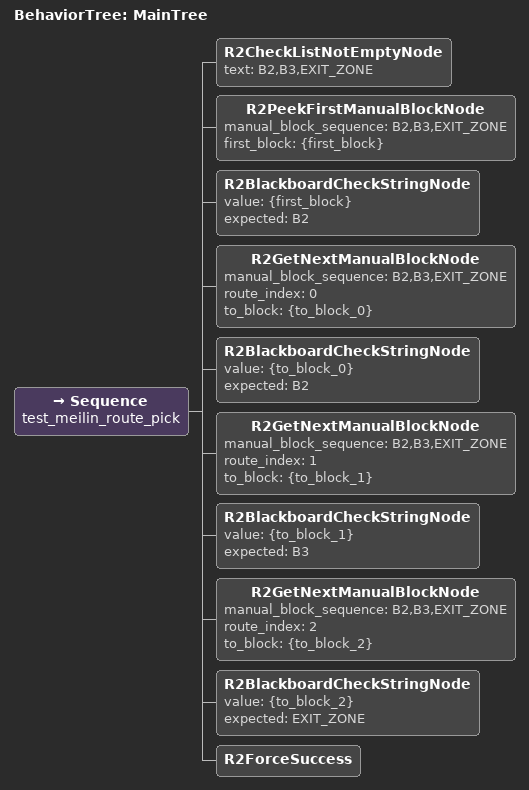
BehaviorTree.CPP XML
<root BTCPP_format="4" main_tree_to_execute="MainTree">
  <BehaviorTree ID="MainTree">
    <Sequence name="test_meilin_route_pick">

      <R2CheckListNotEmptyNode
        text="B2,B3,EXIT_ZONE" />

      <R2PeekFirstManualBlockNode
        manual_block_sequence="B2,B3,EXIT_ZONE"
        first_block="{first_block}" />

      <R2BlackboardCheckStringNode
        value="{first_block}"
        expected="B2" />

      <R2GetNextManualBlockNode
        manual_block_sequence="B2,B3,EXIT_ZONE"
        route_index="0"
        to_block="{to_block_0}" />

      <R2BlackboardCheckStringNode
        value="{to_block_0}"
        expected="B2" />

      <R2GetNextManualBlockNode
        manual_block_sequence="B2,B3,EXIT_ZONE"
        route_index="1"
        to_block="{to_block_1}" />

      <R2BlackboardCheckStringNode
        value="{to_block_1}"
        expected="B3" />

      <R2GetNextManualBlockNode
        manual_block_sequence="B2,B3,EXIT_ZONE"
        route_index="2"
        to_block="{to_block_2}" />

      <R2BlackboardCheckStringNode
        value="{to_block_2}"
        expected="EXIT_ZONE" />

      <R2ForceSuccess />
    </Sequence>
  </BehaviorTree>
</root>
